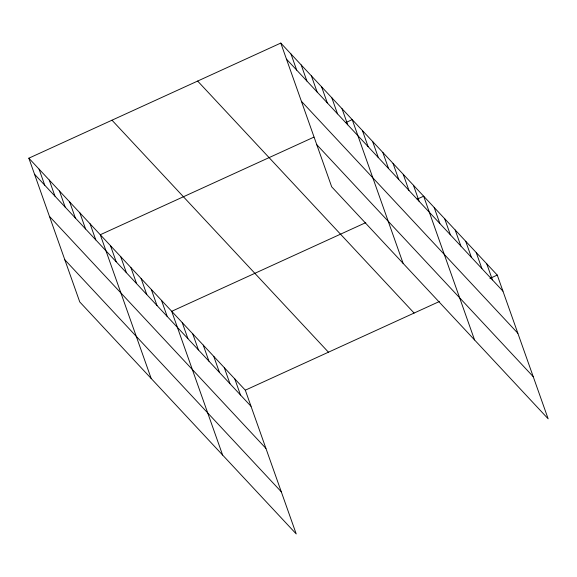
<?xml version="1.0" encoding="UTF-8"?>
<svg xmlns="http://www.w3.org/2000/svg" width="577" height="577" viewBox="0 0 577 577"><rect width="100%" height="100%" fill="white"/><g stroke="black" fill="none" stroke-linecap="round" stroke-linejoin="round"><path stroke-width="0.87" d="M28.85 158.185L245.312 390.182L296.21 533.927L79.749 301.93L28.85 158.185L280.79 43.073L497.251 275.07L548.15 418.815L331.688 186.818L280.79 43.073M313.91 137.138L100.283 234.745L151.181 378.483M345.702 122.612L352.222 119.634L403.121 263.379M365.782 222.635L171.715 311.306L222.614 455.044M417.135 199.173L423.655 196.194L474.554 339.932M245.312 390.182L439.378 301.511M489.916 278.424L497.251 275.07M286.488 59.157L502.942 291.154M301.403 101.285L517.865 333.282M316.773 144.69L533.235 376.687M197.651 81.061L414.106 313.059M111.988 120.196L328.45 352.194M34.548 174.268L251.002 406.266M49.463 216.397L265.925 448.394M64.833 259.801L281.295 491.799M486.736 263.804L492.433 279.888M476.22 252.538L481.918 268.622M465.704 241.265L471.402 257.349M455.195 229.999L460.886 246.083M444.679 218.733L450.377 234.817M434.164 207.46L439.862 223.544M413.449 185.26L419.14 201.337M403.244 174.319L408.942 190.403M393.038 163.385L398.736 179.469M382.832 152.443L388.53 168.527M372.634 141.509L378.324 157.593M362.428 130.575L368.119 146.652M342.017 108.7L347.715 124.783M331.811 97.758L337.509 113.842M321.605 86.824L327.303 102.908M311.407 75.89L317.098 91.967M301.201 64.949L306.892 81.032M290.996 54.014L296.686 70.098M234.796 378.916L240.486 395M224.28 367.643L229.978 383.727M213.764 356.377L219.462 372.461M203.255 345.111L208.946 361.195M192.74 333.838L198.438 349.922M182.224 322.572L187.922 338.656M161.51 300.365L167.2 316.448M151.304 289.43L157.002 305.514M141.098 278.489L146.796 294.573M130.892 267.555L136.59 283.639M120.687 256.621L126.385 272.697M110.488 245.679L116.179 261.763M90.077 223.804L95.775 239.888M79.871 212.87L85.569 228.954M69.666 201.936L75.363 218.012M59.46 190.994L65.158 207.078M49.261 180.06L54.952 196.144M39.056 169.119L44.746 185.203"/></g></svg>
